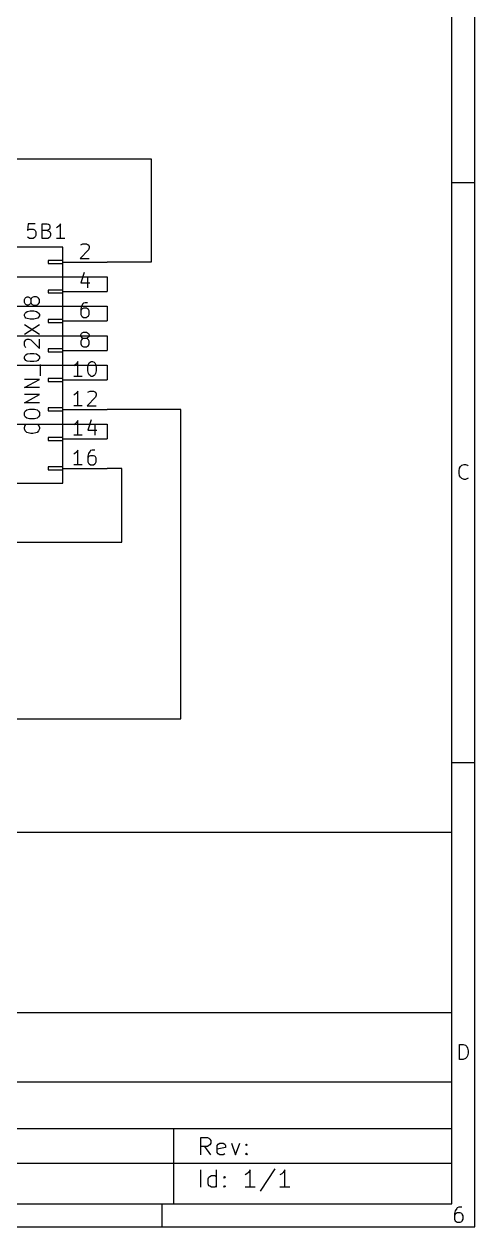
# Model space of a CAD drawing. Extents: x 10 to 287, y -200 to -10.
# Drawn here: x 248.1 to 287, y -200 to -96.3 of the extents above; entities that cross this region are included whole.
import ezdxf

# ---------------------------------------------------------------- set-up
doc = ezdxf.new("R2010")
doc.units = 0
doc.header["$MEASUREMENT"] = 0

msp = doc.modelspace()

# ---------------------------------------------------------------- linework, layer by layer
at = {"layer": 'Cyan 2'}
for p, q in [((248.463, -113.538), (248.412, -114.122)), ((249.072, -113.538), (248.463, -113.538)), ((248.463, -114.071), (248.59, -114.021)), ((248.59, -114.021), (248.895, -114.021)), ((248.895, -114.021), (248.996, -114.071)), ((249.682, -114.808), (249.682, -113.538)), ((249.682, -113.538), (250.114, -113.538)), ((250.114, -113.538), (250.215, -113.589)), ((250.215, -113.589), (250.292, -113.64)), ((250.292, -114.021), (250.215, -114.071)), ((250.292, -113.64), (250.342, -113.767)), ((250.342, -113.894), (250.292, -114.021)), ((250.342, -113.767), (250.342, -113.894)), ((251.003, -113.843), (250.901, -113.894)), ((251.13, -113.716), (251.003, -113.843)), ((251.257, -113.538), (251.13, -113.716)), ((251.257, -114.808), (251.257, -113.538)), ((248.412, -114.122), (248.463, -114.071)), ((248.463, -114.732), (248.412, -114.681)), ((248.59, -114.808), (248.463, -114.732)), ((248.895, -114.808), (248.59, -114.808)), ((248.996, -114.732), (248.895, -114.808)), ((248.996, -114.071), (249.072, -114.122)), ((249.072, -114.681), (248.996, -114.732)), ((249.072, -114.122), (249.123, -114.249)), ((249.123, -114.554), (249.072, -114.681)), ((249.123, -114.249), (249.123, -114.554)), ((250.114, -114.122), (249.682, -114.122)), ((250.165, -114.808), (249.682, -114.808)), ((250.215, -114.071), (250.114, -114.122)), ((250.114, -114.122), (250.292, -114.198)), ((250.292, -114.732), (250.165, -114.808)), ((250.292, -114.198), (250.342, -114.249)), ((250.342, -114.681), (250.292, -114.732)), ((250.342, -114.249), (250.393, -114.376)), ((250.393, -114.554), (250.342, -114.681)), ((250.393, -114.376), (250.393, -114.554)), ((251.612, -114.808), (250.901, -114.808)), ((248.158, -120.066), (248.209, -119.964)), ((248.158, -120.32), (248.158, -120.066)), ((248.209, -119.964), (248.26, -119.888)), ((248.26, -119.888), (248.387, -119.837)), ((248.387, -119.837), (248.463, -119.837)), ((248.463, -119.837), (248.564, -119.888)), ((248.564, -119.888), (248.641, -119.964)), ((248.641, -119.964), (248.691, -120.066)), ((248.742, -119.964), (248.691, -120.066)), ((248.691, -120.066), (248.691, -120.32)), ((248.818, -119.888), (248.742, -119.964)), ((248.945, -119.837), (248.818, -119.888)), ((249.174, -119.837), (248.945, -119.837)), ((249.301, -119.888), (249.174, -119.837)), ((249.352, -119.964), (249.301, -119.888)), ((249.428, -120.066), (249.352, -119.964)), ((249.428, -120.32), (249.428, -120.066)), ((248.209, -120.447), (248.158, -120.32)), ((248.158, -121.361), (248.209, -121.234)), ((248.26, -120.498), (248.209, -120.447)), ((248.209, -121.234), (248.26, -121.183)), ((248.387, -120.548), (248.26, -120.498)), ((248.26, -121.183), (248.387, -121.107)), ((248.463, -120.548), (248.387, -120.548)), ((248.387, -121.107), (248.641, -121.056)), ((248.564, -120.498), (248.463, -120.548)), ((248.641, -120.447), (248.564, -120.498)), ((248.691, -120.32), (248.641, -120.447)), ((248.641, -121.056), (248.945, -121.056)), ((248.691, -120.32), (248.742, -120.447)), ((248.742, -120.447), (248.818, -120.498)), ((248.818, -120.498), (248.945, -120.548)), ((248.945, -120.548), (249.174, -120.548)), ((248.945, -121.056), (249.174, -121.107)), ((249.174, -120.548), (249.301, -120.498)), ((249.174, -121.107), (249.301, -121.183)), ((249.301, -120.498), (249.352, -120.447)), ((249.301, -121.183), (249.352, -121.234)), ((249.352, -120.447), (249.428, -120.32)), ((249.352, -121.234), (249.428, -121.361)), ((248.158, -121.488), (248.158, -121.361)), ((248.209, -121.59), (248.158, -121.488)), ((248.158, -123.063), (249.428, -122.225)), ((248.158, -122.225), (249.428, -123.063)), ((248.26, -121.666), (248.209, -121.59)), ((248.387, -121.717), (248.26, -121.666)), ((248.641, -121.768), (248.387, -121.717)), ((248.945, -121.768), (248.641, -121.768)), ((249.174, -121.717), (248.945, -121.768)), ((249.301, -121.666), (249.174, -121.717)), ((249.352, -121.59), (249.301, -121.666)), ((249.428, -121.488), (249.352, -121.59)), ((249.428, -121.361), (249.428, -121.488)), ((248.158, -123.723), (248.209, -123.622)), ((248.158, -124.028), (248.158, -123.723)), ((248.209, -124.155), (248.158, -124.028)), ((248.209, -123.622), (248.26, -123.546)), ((248.26, -124.206), (248.209, -124.155)), ((248.26, -123.546), (248.387, -123.495)), ((248.387, -123.495), (248.514, -123.495)), ((248.514, -123.495), (248.691, -123.546)), ((248.691, -123.546), (249.428, -124.282)), ((249.428, -124.282), (249.428, -123.495)), ((248.158, -125.019), (248.209, -124.892)), ((248.158, -125.146), (248.158, -125.019)), ((248.209, -125.247), (248.158, -125.146)), ((248.209, -124.892), (248.26, -124.841)), ((248.26, -125.324), (248.209, -125.247)), ((248.26, -124.841), (248.387, -124.765)), ((248.387, -125.374), (248.26, -125.324)), ((248.387, -124.765), (248.641, -124.714)), ((248.641, -125.425), (248.387, -125.374)), ((248.641, -124.714), (248.945, -124.714)), ((248.945, -125.425), (248.641, -125.425)), ((248.945, -124.714), (249.174, -124.765)), ((249.174, -125.374), (248.945, -125.425)), ((249.174, -124.765), (249.301, -124.841)), ((249.301, -125.324), (249.174, -125.374)), ((249.301, -124.841), (249.352, -124.892)), ((249.352, -125.247), (249.301, -125.324)), ((249.352, -124.892), (249.428, -125.019)), ((249.428, -125.146), (249.352, -125.247)), ((249.428, -125.019), (249.428, -125.146)), ((249.53, -126.644), (249.53, -125.679)), ((248.158, -127.66), (249.428, -126.949)), ((249.428, -126.949), (248.158, -126.949)), ((249.428, -127.66), (248.158, -127.66)), ((248.158, -128.981), (249.428, -128.27)), ((249.428, -128.27), (248.158, -128.27)), ((249.428, -128.981), (248.158, -128.981)), ((248.336, -129.591), (248.564, -129.515)), ((248.564, -129.515), (248.996, -129.515)), ((248.996, -129.515), (249.225, -129.591)), ((248.158, -129.819), (248.209, -129.692)), ((248.158, -130.073), (248.158, -129.819)), ((248.209, -130.175), (248.158, -130.073)), ((248.209, -129.692), (248.336, -129.591)), ((248.336, -130.302), (248.209, -130.175)), ((248.564, -130.353), (248.336, -130.302)), ((248.996, -130.353), (248.564, -130.353)), ((249.225, -130.302), (248.996, -130.353)), ((249.225, -129.591), (249.352, -129.692)), ((249.352, -130.175), (249.225, -130.302)), ((249.352, -129.692), (249.428, -129.819)), ((249.428, -130.073), (249.352, -130.175)), ((249.428, -129.819), (249.428, -130.073)), ((248.158, -131.089), (248.209, -130.912)), ((248.158, -131.216), (248.158, -131.089)), ((248.209, -131.394), (248.158, -131.216)), ((248.209, -130.912), (248.26, -130.861)), ((248.336, -131.521), (248.209, -131.394)), ((248.463, -131.572), (248.336, -131.521)), ((248.691, -131.623), (248.463, -131.572)), ((248.869, -131.623), (248.691, -131.623)), ((249.123, -131.572), (248.869, -131.623)), ((249.225, -131.521), (249.123, -131.572)), ((249.352, -131.394), (249.225, -131.521)), ((249.301, -130.861), (249.352, -130.912)), ((249.352, -130.912), (249.428, -131.089)), ((249.428, -131.216), (249.352, -131.394)), ((249.428, -131.089), (249.428, -131.216))]:
    msp.add_line(p, q, dxfattribs=at)
at = {"layer": 'Green 2'}
for p, q in [((226.06, -107.95), (259.08, -107.95)), ((259.08, -107.95), (259.08, -116.84)), ((259.08, -116.84), (255.27, -116.84)), ((182.88, -118.11), (255.27, -118.11)), ((255.27, -118.11), (255.27, -119.38)), ((190.5, -120.65), (255.27, -120.65)), ((255.27, -120.65), (255.27, -121.92)), ((193.04, -123.19), (255.27, -123.19)), ((255.27, -123.19), (255.27, -124.46)), ((195.58, -125.73), (255.27, -125.73)), ((255.27, -125.73), (255.27, -127)), ((261.62, -129.54), (255.27, -129.54)), ((261.62, -156.21), (261.62, -129.54)), ((241.3, -130.81), (255.27, -130.81)), ((255.27, -130.81), (255.27, -132.08)), ((256.54, -134.62), (255.27, -134.62)), ((256.54, -140.97), (256.54, -134.62)), ((229.87, -140.97), (256.54, -140.97)), ((130.81, -156.21), (261.62, -156.21))]:
    msp.add_line(p, q, dxfattribs=at)
at = {"layer": 'Red 2'}
for p, q in [((286.995, -200), (286.995, -10.0076)), ((285.013, -198.018), (285.013, -11.9888)), ((286.995, -110.007), (285.013, -110.007)), ((251.46, -115.57), (246.38, -115.57)), ((251.46, -135.89), (251.46, -115.57)), ((253.67, -115.799), (252.933, -116.535)), ((253.009, -115.367), (253.06, -115.316)), ((253.06, -115.316), (253.187, -115.265)), ((253.187, -115.265), (253.492, -115.265)), ((253.492, -115.265), (253.594, -115.316)), ((253.594, -115.316), (253.67, -115.367)), ((253.67, -115.367), (253.721, -115.494)), ((253.721, -115.621), (253.67, -115.799)), ((253.721, -115.494), (253.721, -115.621)), ((250.19, -116.713), (250.19, -116.967)), ((251.46, -116.713), (250.19, -116.713)), ((250.19, -116.967), (251.46, -116.967)), ((251.46, -116.967), (251.46, -116.713)), ((251.46, -116.84), (255.27, -116.84)), ((252.933, -116.535), (253.721, -116.535)), ((253.289, -117.729), (253.009, -118.643)), ((253.009, -118.643), (253.771, -118.643)), ((253.594, -118.212), (253.594, -119.075)), ((250.19, -119.253), (250.19, -119.507)), ((251.46, -119.253), (250.19, -119.253)), ((250.19, -119.507), (251.46, -119.507)), ((251.46, -119.507), (251.46, -119.253)), ((251.46, -119.38), (255.27, -119.38)), ((253.06, -120.65), (253.009, -120.879)), ((253.009, -120.879), (253.009, -121.361)), ((253.06, -120.929), (253.009, -121.056)), ((253.187, -120.447), (253.06, -120.65)), ((253.111, -120.879), (253.06, -120.929)), ((253.238, -120.828), (253.111, -120.879)), ((253.238, -120.396), (253.187, -120.447)), ((253.365, -120.345), (253.238, -120.396)), ((253.492, -120.828), (253.238, -120.828)), ((253.594, -120.345), (253.365, -120.345)), ((253.594, -120.879), (253.492, -120.828)), ((253.67, -120.929), (253.594, -120.879)), ((253.721, -121.056), (253.67, -120.929)), ((253.721, -121.361), (253.721, -121.056)), ((250.19, -121.793), (250.19, -122.047)), ((251.46, -121.793), (250.19, -121.793)), ((250.19, -122.047), (251.46, -122.047)), ((251.46, -122.047), (251.46, -121.793)), ((251.46, -121.92), (255.27, -121.92)), ((253.009, -121.361), (253.06, -121.488)), ((253.06, -121.488), (253.111, -121.539)), ((253.111, -121.539), (253.238, -121.615)), ((253.238, -121.615), (253.492, -121.615)), ((253.492, -121.615), (253.594, -121.539)), ((253.594, -121.539), (253.67, -121.488)), ((253.67, -121.488), (253.721, -121.361)), ((253.009, -123.114), (253.06, -122.987)), ((253.009, -123.19), (253.009, -123.114)), ((253.06, -123.292), (253.009, -123.19)), ((253.06, -122.987), (253.111, -122.936)), ((253.111, -123.368), (253.06, -123.292)), ((253.111, -122.936), (253.238, -122.885)), ((253.238, -122.885), (253.492, -122.885)), ((253.492, -122.885), (253.594, -122.936)), ((253.594, -122.936), (253.67, -122.987)), ((253.67, -123.292), (253.594, -123.368)), ((253.67, -122.987), (253.721, -123.114)), ((253.721, -123.19), (253.67, -123.292)), ((253.721, -123.114), (253.721, -123.19)), ((250.19, -124.333), (250.19, -124.587)), ((251.46, -124.333), (250.19, -124.333)), ((251.46, -124.587), (251.46, -124.333)), ((253.06, -123.546), (253.009, -123.673)), ((253.009, -123.673), (253.009, -123.901)), ((253.009, -123.901), (253.06, -124.028)), ((253.111, -123.469), (253.06, -123.546)), ((253.06, -124.028), (253.111, -124.079)), ((253.238, -123.419), (253.111, -123.368)), ((253.238, -123.419), (253.111, -123.469)), ((253.111, -124.079), (253.238, -124.155)), ((253.492, -123.419), (253.238, -123.419)), ((253.238, -124.155), (253.492, -124.155)), ((253.594, -123.368), (253.492, -123.419)), ((253.594, -123.469), (253.492, -123.419)), ((253.492, -124.155), (253.594, -124.079)), ((253.67, -123.546), (253.594, -123.469)), ((253.594, -124.079), (253.67, -124.028)), ((253.721, -123.673), (253.67, -123.546)), ((253.67, -124.028), (253.721, -123.901)), ((253.721, -123.901), (253.721, -123.673)), ((250.19, -124.587), (251.46, -124.587)), ((251.46, -124.46), (255.27, -124.46)), ((252.755, -125.425), (252.628, -125.603)), ((252.755, -126.695), (252.755, -125.425)), ((253.797, -125.476), (253.898, -125.425)), ((253.898, -125.425), (254.025, -125.425)), ((254.025, -125.425), (254.152, -125.476)), ((252.501, -125.73), (252.4, -125.781)), ((252.628, -125.603), (252.501, -125.73)), ((253.619, -125.908), (253.67, -125.654)), ((253.619, -126.213), (253.619, -125.908)), ((253.67, -126.441), (253.619, -126.213)), ((253.67, -125.654), (253.721, -125.527)), ((253.721, -126.568), (253.67, -126.441)), ((253.721, -125.527), (253.797, -125.476)), ((254.152, -125.476), (254.203, -125.527)), ((254.203, -125.527), (254.279, -125.654)), ((254.279, -126.441), (254.203, -126.568)), ((254.279, -125.654), (254.33, -125.908)), ((254.33, -126.213), (254.279, -126.441)), ((254.33, -125.908), (254.33, -126.213)), ((250.19, -126.873), (250.19, -127.127)), ((251.46, -126.873), (250.19, -126.873)), ((250.19, -127.127), (251.46, -127.127)), ((251.46, -127.127), (251.46, -126.873)), ((251.46, -127), (255.27, -127)), ((253.111, -126.695), (252.4, -126.695)), ((253.797, -126.619), (253.721, -126.568)), ((253.898, -126.695), (253.797, -126.619)), ((254.025, -126.695), (253.898, -126.695)), ((254.152, -126.619), (254.025, -126.695)), ((254.203, -126.568), (254.152, -126.619)), ((252.501, -128.27), (252.4, -128.321)), ((252.628, -128.143), (252.501, -128.27)), ((252.755, -127.965), (252.628, -128.143)), ((252.755, -129.235), (252.755, -127.965)), ((254.279, -128.499), (253.543, -129.235)), ((253.619, -128.067), (253.67, -128.016)), ((253.67, -128.016), (253.797, -127.965)), ((253.797, -127.965), (254.102, -127.965)), ((254.102, -127.965), (254.203, -128.016)), ((254.203, -128.016), (254.279, -128.067)), ((254.279, -128.067), (254.33, -128.194)), ((254.33, -128.321), (254.279, -128.499)), ((254.33, -128.194), (254.33, -128.321)), ((250.19, -129.413), (250.19, -129.667)), ((251.46, -129.413), (250.19, -129.413)), ((251.46, -129.667), (251.46, -129.413)), ((251.46, -129.54), (255.27, -129.54)), ((253.111, -129.235), (252.4, -129.235)), ((253.543, -129.235), (254.33, -129.235)), ((250.19, -129.667), (251.46, -129.667)), ((252.755, -130.505), (252.628, -130.683)), ((252.755, -131.775), (252.755, -130.505)), ((253.898, -130.429), (253.619, -131.343)), ((252.501, -130.81), (252.4, -130.861)), ((252.628, -130.683), (252.501, -130.81)), ((253.619, -131.343), (254.381, -131.343)), ((254.203, -130.912), (254.203, -131.775)), ((250.19, -131.953), (250.19, -132.207)), ((251.46, -131.953), (250.19, -131.953)), ((250.19, -132.207), (251.46, -132.207)), ((251.46, -132.207), (251.46, -131.953)), ((251.46, -132.08), (255.27, -132.08)), ((253.111, -131.775), (252.4, -131.775)), ((252.501, -133.35), (252.4, -133.401)), ((252.628, -133.223), (252.501, -133.35)), ((252.755, -133.045), (252.628, -133.223)), ((252.755, -134.315), (252.755, -133.045)), ((253.67, -133.35), (253.619, -133.579)), ((253.619, -133.579), (253.619, -134.061)), ((253.67, -133.629), (253.619, -133.756)), ((253.797, -133.147), (253.67, -133.35)), ((253.721, -133.579), (253.67, -133.629)), ((253.848, -133.528), (253.721, -133.579)), ((253.848, -133.096), (253.797, -133.147)), ((253.975, -133.045), (253.848, -133.096)), ((254.102, -133.528), (253.848, -133.528)), ((254.203, -133.045), (253.975, -133.045)), ((254.203, -133.579), (254.102, -133.528)), ((254.279, -133.629), (254.203, -133.579)), ((254.33, -133.756), (254.279, -133.629)), ((250.19, -134.493), (250.19, -134.747)), ((251.46, -134.493), (250.19, -134.493)), ((250.19, -134.747), (251.46, -134.747)), ((251.46, -134.747), (251.46, -134.493)), ((251.46, -134.62), (255.27, -134.62)), ((253.111, -134.315), (252.4, -134.315)), ((253.619, -134.061), (253.67, -134.188)), ((253.67, -134.188), (253.721, -134.239)), ((253.721, -134.239), (253.848, -134.315)), ((253.848, -134.315), (254.102, -134.315)), ((254.102, -134.315), (254.203, -134.239)), ((254.203, -134.239), (254.279, -134.188)), ((254.279, -134.188), (254.33, -134.061)), ((254.33, -134.061), (254.33, -133.756)), ((285.623, -134.823), (285.674, -134.595)), ((285.674, -134.595), (285.75, -134.468)), ((285.75, -134.468), (285.852, -134.341)), ((285.852, -134.341), (286.055, -134.29)), ((286.055, -134.29), (286.182, -134.29)), ((286.182, -134.29), (286.36, -134.341)), ((286.36, -134.341), (286.41, -134.391)), ((285.623, -135.026), (285.623, -134.823)), ((285.674, -135.255), (285.623, -135.026)), ((285.75, -135.382), (285.674, -135.255)), ((285.852, -135.509), (285.75, -135.382)), ((286.055, -135.585), (285.852, -135.509)), ((286.182, -135.585), (286.055, -135.585)), ((286.36, -135.509), (286.182, -135.585)), ((286.41, -135.458), (286.36, -135.509)), ((246.38, -135.89), (251.46, -135.89)), ((286.995, -159.995), (285.013, -159.995)), ((285.013, -166.014), (177.013, -166.014)), ((285.013, -198.018), (285.013, -166.014)), ((177.013, -181.508), (285.013, -181.508)), ((285.674, -185.572), (285.674, -184.277)), ((285.674, -184.277), (285.979, -184.277)), ((285.979, -184.277), (286.182, -184.328)), ((286.182, -184.328), (286.283, -184.455)), ((286.283, -184.455), (286.36, -184.582)), ((286.182, -185.496), (285.979, -185.572)), ((286.283, -185.369), (286.182, -185.496)), ((286.36, -185.242), (286.283, -185.369)), ((286.36, -184.582), (286.41, -184.81)), ((286.41, -185.014), (286.36, -185.242)), ((286.41, -184.81), (286.41, -185.014)), ((285.979, -185.572), (285.674, -185.572)), ((177.013, -187.503), (285.013, -187.503)), ((177.013, -191.516), (285.013, -191.516)), ((261.01, -191.516), (261.01, -198.018)), ((263.347, -193.777), (263.347, -192.278)), ((263.347, -192.278), (263.931, -192.278)), ((263.931, -192.278), (264.058, -192.354)), ((264.058, -192.354), (264.135, -192.43)), ((264.135, -192.43), (264.211, -192.557)), ((264.211, -192.786), (264.135, -192.913)), ((264.211, -192.557), (264.211, -192.786)), ((264.846, -192.862), (264.998, -192.786)), ((264.998, -192.786), (265.278, -192.786)), ((265.278, -192.786), (265.43, -192.862)), ((265.989, -192.786), (266.344, -193.777)), ((266.344, -193.777), (266.725, -192.786)), ((263.931, -193.065), (263.347, -193.065)), ((264.211, -193.777), (263.703, -193.065)), ((264.058, -192.989), (263.931, -193.065)), ((264.135, -192.913), (264.058, -192.989)), ((264.77, -192.989), (264.846, -192.862)), ((264.77, -193.573), (264.77, -192.989)), ((265.481, -193.142), (264.77, -193.294)), ((264.846, -193.7), (264.77, -193.573)), ((264.998, -193.777), (264.846, -193.7)), ((265.278, -193.777), (264.998, -193.777)), ((265.43, -193.7), (265.278, -193.777)), ((265.43, -192.862), (265.481, -192.989)), ((265.481, -192.989), (265.481, -193.142)), ((267.208, -192.913), (267.284, -192.862)), ((267.284, -192.989), (267.208, -192.913)), ((267.208, -193.7), (267.284, -193.65)), ((267.284, -193.777), (267.208, -193.7)), ((267.284, -192.862), (267.36, -192.913)), ((267.284, -192.862), (267.284, -192.989)), ((267.36, -192.913), (267.284, -192.989)), ((267.284, -193.65), (267.36, -193.7)), ((267.284, -193.65), (267.284, -193.777)), ((267.36, -193.7), (267.284, -193.777)), ((177.013, -194.513), (285.013, -194.513)), ((263.347, -196.571), (263.347, -195.072)), ((263.982, -195.859), (264.058, -195.707)), ((263.982, -196.291), (263.982, -195.859)), ((264.058, -195.707), (264.135, -195.656)), ((264.135, -195.656), (264.262, -195.58)), ((264.262, -195.58), (264.566, -195.58)), ((264.566, -195.58), (264.693, -195.656)), ((264.693, -196.571), (264.693, -195.072)), ((265.328, -195.707), (265.405, -195.656)), ((265.405, -195.783), (265.328, -195.707)), ((265.405, -195.656), (265.481, -195.707)), ((265.405, -195.656), (265.405, -195.783)), ((265.481, -195.707), (265.405, -195.783)), ((267.335, -195.428), (267.183, -195.504)), ((267.462, -195.301), (267.335, -195.428)), ((267.614, -195.072), (267.462, -195.301)), ((267.614, -196.571), (267.614, -195.072)), ((269.748, -194.996), (268.478, -196.926)), ((270.332, -195.428), (270.18, -195.504)), ((270.459, -195.301), (270.332, -195.428)), ((270.612, -195.072), (270.459, -195.301)), ((270.612, -196.571), (270.612, -195.072)), ((264.058, -196.444), (263.982, -196.291)), ((264.135, -196.494), (264.058, -196.444)), ((264.262, -196.571), (264.135, -196.494)), ((264.566, -196.571), (264.262, -196.571)), ((264.693, -196.494), (264.566, -196.571)), ((265.328, -196.494), (265.405, -196.444)), ((265.405, -196.571), (265.328, -196.494)), ((265.405, -196.444), (265.481, -196.494)), ((265.405, -196.444), (265.405, -196.571)), ((265.481, -196.494), (265.405, -196.571)), ((268.046, -196.571), (267.183, -196.571)), ((271.043, -196.571), (270.18, -196.571)), ((11.9888, -198.018), (285.013, -198.018)), ((177.013, -198.018), (285.013, -198.018)), ((259.994, -198.018), (259.994, -200)), ((285.293, -198.603), (285.242, -198.831)), ((285.242, -198.831), (285.242, -199.339)), ((285.293, -198.907), (285.242, -199.034)), ((285.42, -198.399), (285.293, -198.603)), ((285.369, -198.831), (285.293, -198.907)), ((285.471, -198.78), (285.369, -198.831)), ((285.471, -198.349), (285.42, -198.399)), ((285.598, -198.298), (285.471, -198.349)), ((285.725, -198.78), (285.471, -198.78)), ((285.852, -198.298), (285.598, -198.298)), ((285.852, -198.831), (285.725, -198.78)), ((285.902, -198.907), (285.852, -198.831)), ((285.979, -199.034), (285.902, -198.907)), ((285.979, -199.339), (285.979, -199.034)), ((10.0076, -200), (286.995, -200)), ((285.242, -199.339), (285.293, -199.466)), ((285.293, -199.466), (285.369, -199.517)), ((285.369, -199.517), (285.471, -199.593)), ((285.471, -199.593), (285.725, -199.593)), ((285.725, -199.593), (285.852, -199.517)), ((285.852, -199.517), (285.902, -199.466)), ((285.902, -199.466), (285.979, -199.339))]:
    msp.add_line(p, q, dxfattribs=at)

doc.saveas('drawing.dxf')
